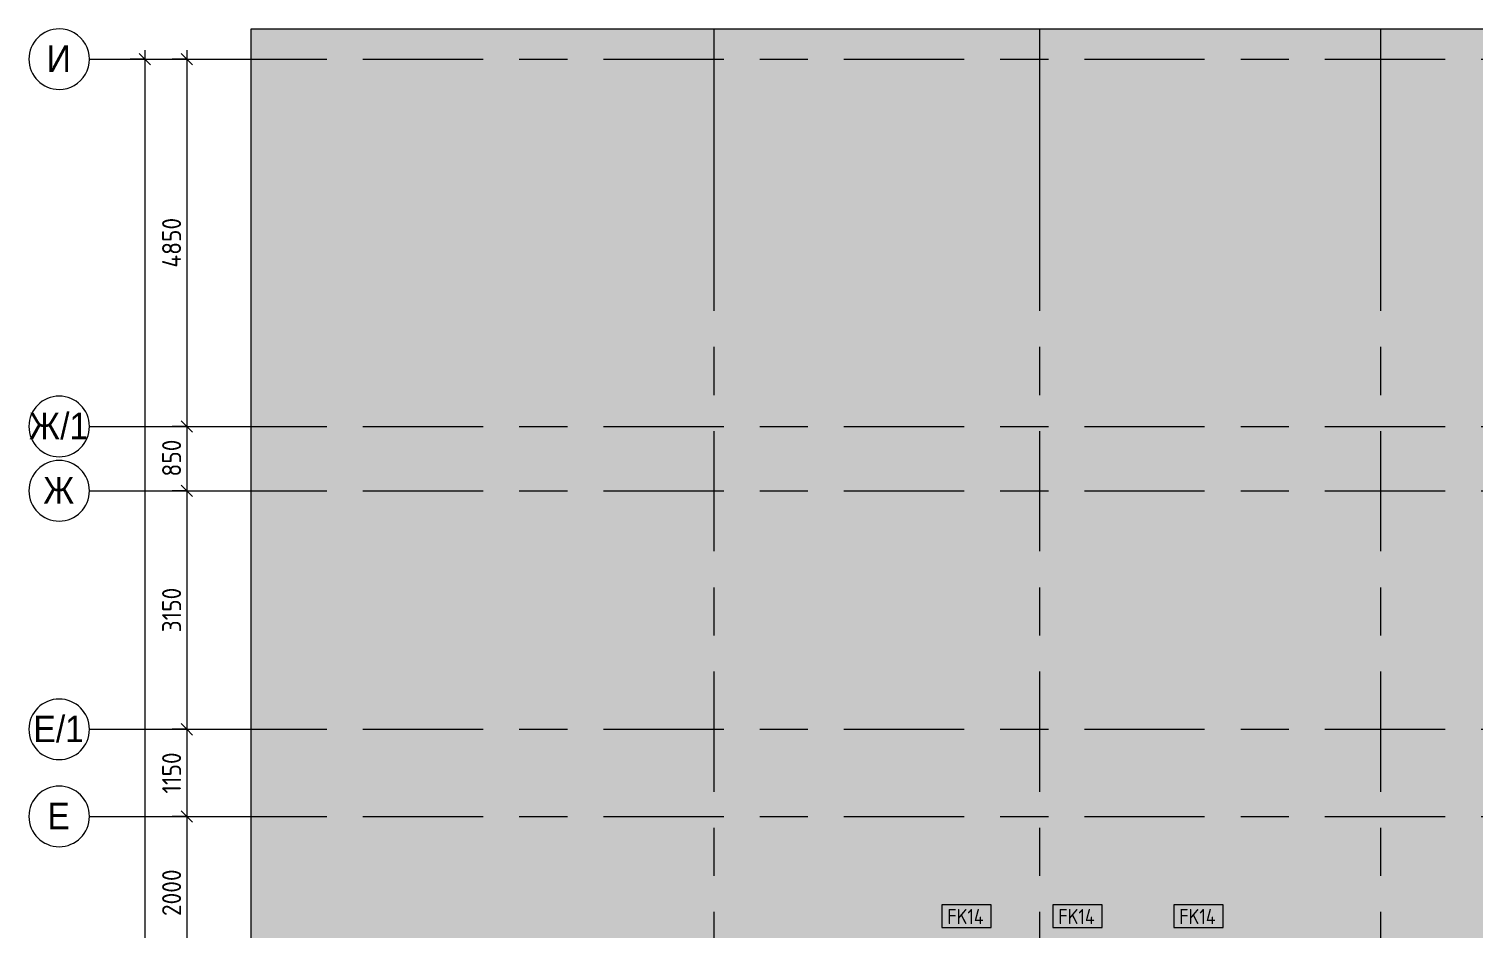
# Model space of a CAD drawing. Header units: millimetres. Extents: x -5426 to 189269, y -8553 to 29000.
# Drawn here: x -5338 to 13730, y 15525 to 27400 of the extents above; entities that cross this region are included whole.
import ezdxf

# ---------------------------------------------------------------- set-up
doc = ezdxf.new("R2010")
doc.units = ezdxf.units.MM
doc.linetypes.add('Осевая', pattern=[3175, 635, -476.25, 1587.5, -476.25])
for name, color, linetype, lineweight in [('A-ANNO-DIMS', 7, 'Continuous', 9), ('A-ANNO-DIMS-100', 7, 'Continuous', 9), ('A-DETL', 7, 'Continuous', 9), ('A-WALL-IDEN', 7, 'Continuous', 9), ('Оси', 7, 'Continuous', 9), ('Оси-1', 7, 'Continuous', 20), ('Оси-2', 7, 'Осевая', 9)]:
    doc.layers.add(name, color=color, linetype=linetype, lineweight=lineweight)
doc.layers.add('A-DETL-GENF-2', color=7, linetype='Continuous', lineweight=9, true_color=0xd4d4d4)
doc.styles.add('Arial', font='arial.ttf', dxfattribs={"width": 0.9, "height": 350})
doc.styles.add('GOST Common_1', font='GOST_Common.ttf', dxfattribs={"width": 0.9, "height": 200})
doc.styles.add('ISOCPEUR', font='isocpeur.ttf', dxfattribs={"width": 0.9, "height": 250})
doc.dimstyles.new('ISO-2_5_0_9К_БОЛЬШОЙ', dxfattribs={"dimscale": 304.8, "dimtxt": 248.995294, "dimasz": 0.492126, "dimexe": 0.393701, "dimexo": 0.984252, "dimgap": 0, "dimtad": 1, "dimdec": 0, "dimrnd": 10, "dimzin": 0, "dimdsep": 46, "dimtxsty": 'ISOCPEUR', "dimblk1": 'OBLIQUE', "dimblk2": 'OBLIQUE', "dimsah": 1, "dimcen": 0.09, "dimdle": 0.393701, "dimazin": 0, "dimtfac": 1, "dimtdec": 4, "dimtix": 1, "dimtmove": 2, "dimatfit": 3, "dimfxl": 1, "dimtvp": 1, "dimtolj": 1, "dimtzin": 0, "dimarcsym": 2})
doc.dimstyles.new('ISO-2_5_0_9К_БОЛЬШОЙ_1', dxfattribs={"dimscale": 304.8, "dimtxt": 248.995294, "dimasz": 0.492126, "dimexe": 0.393701, "dimexo": 0.984252, "dimgap": 0, "dimtad": 1, "dimdec": 0, "dimrnd": 10, "dimzin": 0, "dimdsep": 46, "dimtxsty": 'ISOCPEUR', "dimblk1": 'OBLIQUE', "dimblk2": 'OBLIQUE', "dimsah": 1, "dimcen": 0.09, "dimdle": 0.393701, "dimazin": 0, "dimtfac": 1, "dimtdec": 4, "dimtix": 1, "dimtmove": 0, "dimatfit": 3, "dimfxl": 1, "dimtvp": 1, "dimtolj": 1, "dimtzin": 0, "dimarcsym": 2})

# ---------------------------------------------------------------- blocks, each defined once
blk = doc.blocks.new('Ось сетки - D8-29747960-План отделки стен 3 этажа в осях 1-12')
at = {"layer": 'Оси-1'}
for start, end in [(360, 180), (180, 360)]:
    blk.add_arc((0, 0), 4, start, end, dxfattribs=at)
blk = doc.blocks.new('DIMBLOCK1-План отделки стен 3 этажа в осях 1-12')
at = {"layer": 'A-ANNO-DIMS-100'}
for p, q in [((-3809, 27120), (-3809, -120)), ((-4003, 27000), (-3689, 27000)), ((-3809, 27000), (-4003, 27000)), ((-4003, 0), (-3689, 0)), ((-3809, 0), (-4003, 0))]:
    blk.add_line(p, q, dxfattribs=at)
at = {"layer": 'A-ANNO-DIMS-100', "lineweight": 20}
for p, q in [((-3809, 27000), (-3884, 27075)), ((-3809, 27000), (-3734, 26925)), ((-3809, 0), (-3884, 75)), ((-3809, 0), (-3734, -75))]:
    blk.add_line(p, q, dxfattribs=at)
at = {"layer": 'A-ANNO-DIMS-100', "color": 0, "insert": (-4136, 12330), "char_height": 250, "width": 948.1, "attachment_point": 1, "rotation": 90, "line_spacing_factor": 1.149209, "style": 'ISOCPEUR'}
blk.add_mtext('27000', dxfattribs=at)
blk = doc.blocks.new('_Oblique')
at = {"color": 0, "linetype": 'ByBlock', "lineweight": -2}
blk.add_line((-0.5, -0.5), (0.5, 0.5), dxfattribs=at)
blk = doc.blocks.new('DIMBLOCK13-План отделки стен 3 этажа в осях 1-12')
at = {"layer": 'A-ANNO-DIMS-100'}
for p, q in [((-3253, 27120), (-3253, 22150)), ((-3447, 27000), (-3133, 27000)), ((-3253, 27000), (-3447, 27000)), ((-3447, 22150), (-3133, 22150)), ((-3253, 22150), (-3447, 22150))]:
    blk.add_line(p, q, dxfattribs=at)
at = {"layer": 'A-ANNO-DIMS-100', "lineweight": 20}
for p, q in [((-3253, 27000), (-3328, 27075)), ((-3253, 27000), (-3178, 26925)), ((-3253, 22150), (-3328, 22225)), ((-3253, 22150), (-3178, 22075))]:
    blk.add_line(p, q, dxfattribs=at)
at = {"layer": 'A-ANNO-DIMS-100', "color": 0, "insert": (-3579, 24247), "char_height": 250, "width": 787.21, "attachment_point": 1, "rotation": 90, "line_spacing_factor": 1.149209, "style": 'ISOCPEUR'}
blk.add_mtext('4850', dxfattribs=at)
blk = doc.blocks.new('DIMBLOCK14-План отделки стен 3 этажа в осях 1-12')
at = {"layer": 'A-ANNO-DIMS-100'}
for p, q in [((-3447, 22150), (-3133, 22150)), ((-3253, 22150), (-3447, 22150)), ((-3253, 22150), (-3253, 21300)), ((-3447, 21300), (-3133, 21300)), ((-3253, 21300), (-3447, 21300))]:
    blk.add_line(p, q, dxfattribs=at)
at = {"layer": 'A-ANNO-DIMS-100', "lineweight": 20}
for p, q in [((-3253, 22150), (-3328, 22225)), ((-3253, 22150), (-3178, 22075)), ((-3253, 21300), (-3328, 21375)), ((-3253, 21300), (-3178, 21225))]:
    blk.add_line(p, q, dxfattribs=at)
at = {"layer": 'A-ANNO-DIMS-100', "color": 0, "insert": (-3579, 21488), "char_height": 250, "width": 568.86, "attachment_point": 1, "rotation": 90, "line_spacing_factor": 1.149209, "style": 'ISOCPEUR'}
blk.add_mtext('850', dxfattribs=at)
blk = doc.blocks.new('DIMBLOCK15-План отделки стен 3 этажа в осях 1-12')
at = {"layer": 'A-ANNO-DIMS-100', "lineweight": 20}
for p, q in [((-3253, 21300), (-3328, 21375)), ((-3253, 21300), (-3178, 21225)), ((-3253, 18150), (-3328, 18225)), ((-3253, 18150), (-3178, 18075))]:
    blk.add_line(p, q, dxfattribs=at)
at = {"layer": 'A-ANNO-DIMS-100'}
for p, q in [((-3447, 21300), (-3133, 21300)), ((-3253, 21300), (-3447, 21300)), ((-3253, 21300), (-3253, 18150)), ((-3447, 18150), (-3133, 18150)), ((-3253, 18150), (-3447, 18150))]:
    blk.add_line(p, q, dxfattribs=at)
at = {"layer": 'A-ANNO-DIMS-100', "color": 0, "insert": (-3579, 19431), "char_height": 250, "width": 706.76, "attachment_point": 1, "rotation": 90, "line_spacing_factor": 1.149209, "style": 'ISOCPEUR'}
blk.add_mtext('3150', dxfattribs=at)
blk = doc.blocks.new('DIMBLOCK16-План отделки стен 3 этажа в осях 1-12')
at = {"layer": 'A-ANNO-DIMS-100'}
for p, q in [((-3447, 18150), (-3133, 18150)), ((-3253, 18150), (-3447, 18150)), ((-3253, 18150), (-3253, 17000)), ((-3447, 17000), (-3133, 17000)), ((-3253, 17000), (-3447, 17000))]:
    blk.add_line(p, q, dxfattribs=at)
at = {"layer": 'A-ANNO-DIMS-100', "lineweight": 20}
for p, q in [((-3253, 18150), (-3328, 18225)), ((-3253, 18150), (-3178, 18075)), ((-3253, 17000), (-3328, 17075)), ((-3253, 17000), (-3178, 16925))]:
    blk.add_line(p, q, dxfattribs=at)
at = {"layer": 'A-ANNO-DIMS-100', "color": 0, "insert": (-3579, 17302), "char_height": 250, "width": 655.05, "attachment_point": 1, "rotation": 90, "line_spacing_factor": 1.149209, "style": 'ISOCPEUR'}
blk.add_mtext('1150', dxfattribs=at)
blk = doc.blocks.new('DIMBLOCK17-План отделки стен 3 этажа в осях 1-12')
at = {"layer": 'A-ANNO-DIMS-100'}
for p, q in [((-3447, 17000), (-3133, 17000)), ((-3253, 17000), (-3447, 17000)), ((-3253, 17000), (-3253, 15000)), ((9561, 15000), (-3373, 15000)), ((-3253, 15000), (9561, 15000))]:
    blk.add_line(p, q, dxfattribs=at)
at = {"layer": 'A-ANNO-DIMS-100', "lineweight": 20}
for p, q in [((-3253, 17000), (-3328, 17075)), ((-3253, 17000), (-3178, 16925)), ((-3253, 15000), (-3328, 15075)), ((-3253, 15000), (-3178, 14925))]:
    blk.add_line(p, q, dxfattribs=at)
at = {"layer": 'A-ANNO-DIMS-100', "color": 0, "insert": (-3579, 15684), "char_height": 250, "width": 758.48, "attachment_point": 1, "rotation": 90, "line_spacing_factor": 1.149209, "style": 'ISOCPEUR'}
blk.add_mtext('2000', dxfattribs=at)
blk = doc.blocks.new('М_стена_0001 - Типоразмер_без рамки-25382661-План отделки стен 3 этажа в осях 1-12')
at = {"layer": 'A-WALL-IDEN'}
for p, q in [((3.26, 1.52), (-3.27, 1.52)), ((-3.27, 1.52), (-3.27, -1.48)), ((3.26, -1.48), (3.26, 1.52)), ((-3.27, -1.48), (3.26, -1.48))]:
    blk.add_line(p, q, dxfattribs=at)

msp = doc.modelspace()

# ---------------------------------------------------------------- hatches: boundary and pattern name
at = {"layer": 'A-DETL-GENF-2'}
msp.add_hatch(color=256, dxfattribs=at).paths.add_polyline_path([(-268, 14774.9), (-268, 15358), (38760, 15358), (38760, 23888.3), (33928.1, 23888.3), (33928.1, 27398.1), (-2409.1, 27398.1), (-2409.1, 14774.9), (-1574, 14774.9)])

# ---------------------------------------------------------------- linework, layer by layer
at = {"layer": 'A-DETL'}
for p, q in [((33928.1, 27398.1), (-2409.1, 27398.1)), ((-2409.1, 27398.1), (-2409.1, 14774.9))]:
    msp.add_line(p, q, dxfattribs=at)
at = {"layer": 'Оси'}
for p, q in [((3710, 24898.1), (3710, 27398.1)), ((8010, 24898.1), (8010, 27398.1)), ((12510, 24898.1), (12510, 27398.1)), ((-4538.2, 27000), (-2038.2, 27000)), ((-4538.2, 22150), (-2038.2, 22150)), ((-4538.2, 21300), (-2038.2, 21300)), ((-4538.2, 18150), (-2038.2, 18150)), ((-4538.2, 17000), (-2038.2, 17000))]:
    msp.add_line(p, q, dxfattribs=at)
at = {"layer": 'Оси-2'}
for p, q in [((-2038.2, 27000), (31428.1, 27000)), ((3710, 339.8), (3710, 24898.1)), ((8010, 339.8), (8010, 24898.1)), ((12510, 339.8), (12510, 24898.1)), ((-2038.2, 22150), (36260, 22150)), ((-2038.2, 21300), (36260, 21300)), ((-2038.2, 18150), (36260, 18150)), ((-2038.2, 17000), (36260, 17000))]:
    msp.add_line(p, q, dxfattribs=at)

# ---------------------------------------------------------------- block references
at = {"layer": 'A-WALL-IDEN', "xscale": 99.99999999999993, "yscale": 99.99999999999993, "zscale": 99.99999999999993}
for p in [(7042, 15679.3), (8508.2, 15679.3), (10104.6, 15679.3)]:
    msp.add_blockref('М_стена_0001 - Типоразмер_без рамки-25382661-План отделки стен 3 этажа в осях 1-12', p, dxfattribs=at)
at = {"layer": 'Оси-1', "xscale": 99.99999999999993, "yscale": 99.99999999999993, "zscale": 99.99999999999993}
for p, rotation in [((-4938.2, 27000), 269.9999999999995), ((-4938.2, 22150), 269.9999999999994), ((-4938.2, 21300), 269.9999999999994), ((-4938.2, 18150), 269.9999999999994), ((-4938.2, 17000), 269.9999999999994)]:
    msp.add_blockref('Ось сетки - D8-29747960-План отделки стен 3 этажа в осях 1-12', p, dxfattribs=dict(at, rotation=rotation))

# ---------------------------------------------------------------- texts
at = {"layer": 'A-WALL-IDEN', "char_height": 200, "width": 627.721, "attachment_point": 1, "style": 'GOST Common_1'}
for insert in [(6787.5, 15777.4), (8253.7, 15777.4), (9850.1, 15777.4)]:
    msp.add_mtext('FK14', dxfattribs=dict(at, insert=insert))
at = {"layer": 'Оси', "char_height": 350, "attachment_point": 1, "style": 'Arial'}
for s, insert, width in [('\\fArial|b0|i0|c204|p34|;\\W.9;И', (-5102.7, 27181), 389.62), ('\\fArial|b0|i0|c204|p34|;\\W.9;Ж', (-5334.9, 22331), 497.848), ('/1', (-4924.1, 22331), 454.557), ('\\fArial|b0|i0|c204|p34|;\\W.9;Ж', (-5147.2, 21481), 497.848), ('\\fArial|b0|i0|c204|p34|;\\W.9;Е', (-5278.2, 18331), 360.759), ('/1', (-4980.5, 18331), 454.557), ('\\fArial|b0|i0|c204|p34|;\\W.9;Е', (-5091, 17181), 360.759)]:
    msp.add_mtext(s, dxfattribs=dict(at, insert=insert, width=width))

# ---------------------------------------------------------------- dimensions: what is measured, and where the dimension line sits
at = {"layer": 'A-ANNO-DIMS'}
dim = msp.add_linear_dim(base=(-3809.1, 0), p1=(-3703, 27000), p2=(-3703, 0), angle=90, dimstyle='ISO-2_5_0_9К_БОЛЬШОЙ', override={"dimpost": '<>', "dimfxl": 26999.999823}, dxfattribs=at)
dim.commit()
dim.dimension.update_dxf_attribs({"geometry": 'DIMBLOCK1-План отделки стен 3 этажа в осях 1-12', "text_midpoint": (-3969.1, 12803.9), "dimtype": 160, "text_rotation": 90})
for base, p1, p2, override, picture, middle in [((-3252.8, 22150), (-3146.8, 27000), (-3146.8, 22150), {"dimpost": '<>', "dimfxl": 4849.999753}, 'DIMBLOCK13-План отделки стен 3 этажа в осях 1-12', (-3377.8, 24575)), ((-3252.8, 21300), (-3146.8, 22150), (-3146.8, 21300), {"dimpost": '<>', "dimfxl": 850}, 'DIMBLOCK14-План отделки стен 3 этажа в осях 1-12', (-3377.8, 21725)), ((-3252.8, 18150), (-3146.8, 21300), (-3146.8, 18150), {"dimpost": '<>', "dimfxl": 3150}, 'DIMBLOCK15-План отделки стен 3 этажа в осях 1-12', (-3377.8, 19725)), ((-3252.8, 17000), (-3146.8, 18150), (-3146.8, 17000), {"dimpost": '<>', "dimfxl": 1150}, 'DIMBLOCK16-План отделки стен 3 этажа в осях 1-12', (-3377.8, 17575)), ((-3252.8, 15000), (-3146.8, 17000), (9860.6, 15000), {"dimpost": '<>', "dimfxl": 13160.255216}, 'DIMBLOCK17-План отделки стен 3 этажа в осях 1-12', (-3377.8, 16000))]:
    dim = msp.add_linear_dim(base=base, p1=p1, p2=p2, angle=90, dimstyle='ISO-2_5_0_9К_БОЛЬШОЙ_1', override=override, dxfattribs=at)
    dim.commit()
    dim.dimension.update_dxf_attribs({"geometry": picture, "text_midpoint": middle})

doc.saveas('drawing.dxf')
